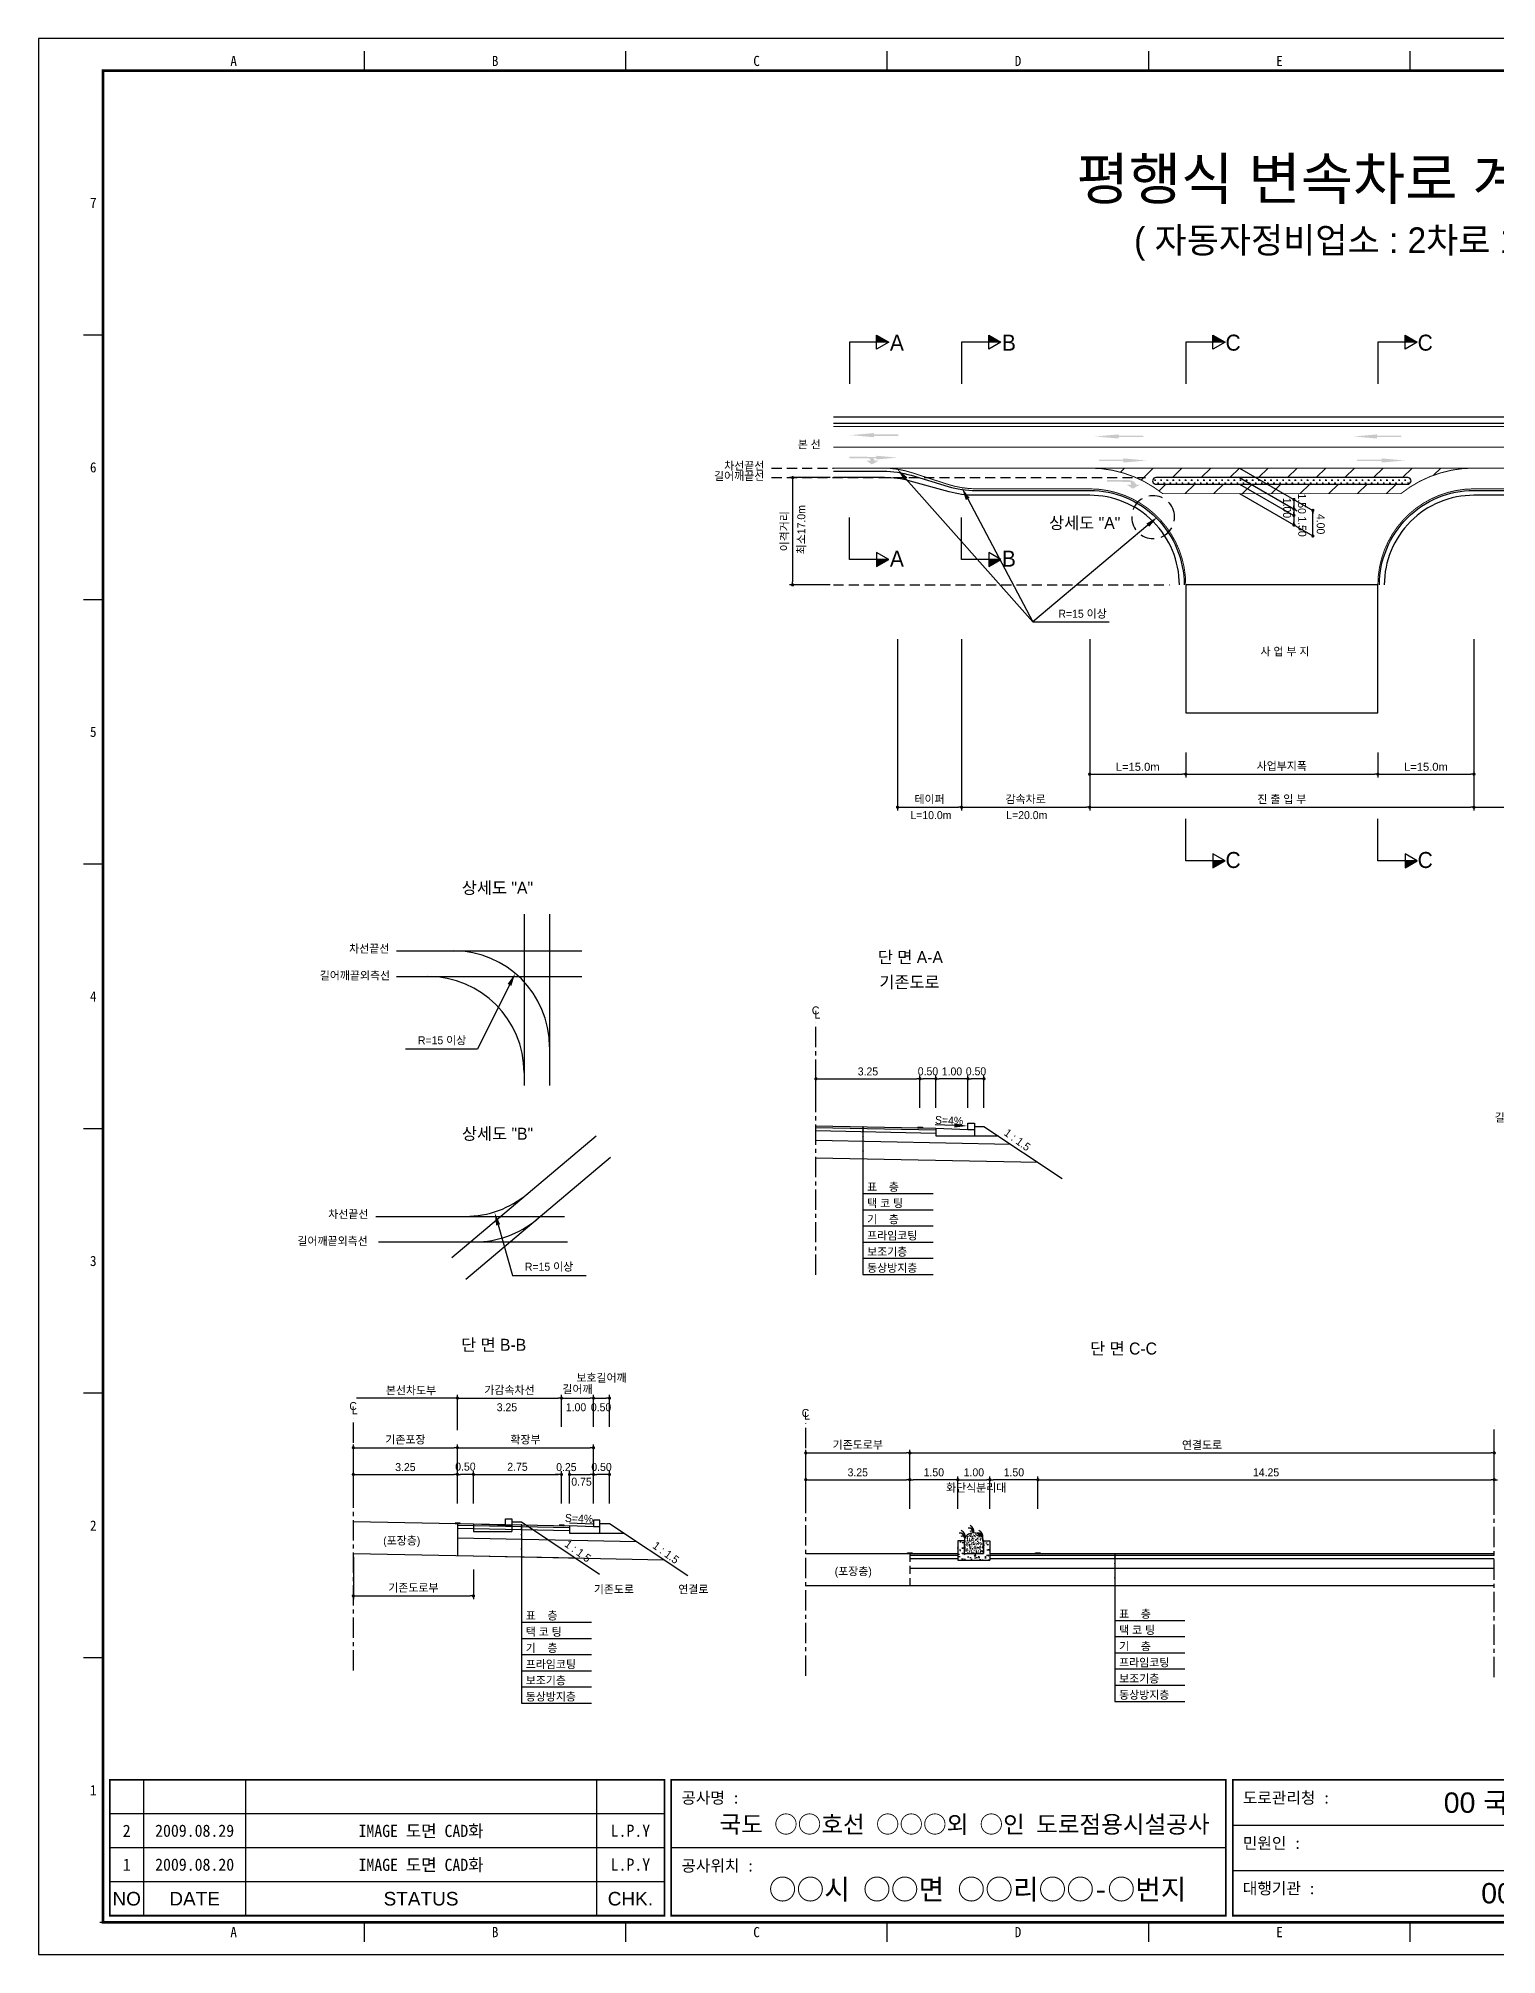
# Model space of a CAD drawing. Header units: millimetres. Extents: x 543 to 966, y -13 to 286.
# Drawn here: x 542.9 to 770.6, y -13.2 to 286.2 of the extents above; entities that cross this region are included whole.
import ezdxf
from ezdxf.enums import TextEntityAlignment as Align

# ---------------------------------------------------------------- set-up
doc = ezdxf.new("R2010")
doc.units = ezdxf.units.MM
doc.linetypes.add('CENTER', pattern=[50.8, 31.75, -6.35, 6.35, -6.35])
doc.linetypes.add('HIDDEN', pattern=[9.525, 6.35, -3.175])
for name, color, linetype in [('CC-GSTR-0004', 4, 'Continuous'), ('CM-LANE-0030', 30, 'Continuous'), ('CZ-DIMT-0002', 7, 'Continuous'), ('CZ-EXST-0002', 1, 'Continuous'), ('CZ-LIN1-0007', 7, 'Continuous'), ('CZ-LIN2-0003', 3, 'Continuous'), ('CZ-LINE-0001', 7, 'Continuous'), ('CZ-TEXT-BOX0', 7, 'Continuous'), ('TITLE', 7, 'Continuous')]:
    doc.layers.add(name, color=color, linetype=linetype)
doc.styles.add('견고딕', font='arial.ttf')
doc.styles.add('돋움', font='')
doc.styles.add('돋음체', font='')
doc.styles.get('돋움').set_extended_font_data('Dotum')
doc.styles.get('돋음체').set_extended_font_data('DotumChe')

# ---------------------------------------------------------------- blocks, each defined once
blk = doc.blocks.new('_Dot')
at = {"color": 0, "linetype": 'ByBlock', "lineweight": -2}
blk.add_line((-0.5, 0), (-1, 0), dxfattribs=at)
at = {"color": 0, "linetype": 'ByBlock', "const_width": 0.5}
blk.add_lwpolyline([(-0.25, 0, 1), (0.25, 0, 1)], format="xyb", close=True, dxfattribs=at)

msp = doc.modelspace()

# ---------------------------------------------------------------- hatches: boundary and pattern name
at = {"layer": 'CM-LANE-0030'}
h = msp.add_hatch(dxfattribs=at)
h.set_pattern_fill('ANSI31', color=256, style=0)
h.set_pattern_definition([(45, (122.767, -11.4532), (-2.245064, 2.245064), [])])
h.paths.add_polyline_path([(767.03, 219.03), (707.03, 219.03, -0.170323), (718.43, 215.03), (755.62, 215.03, -0.170323)])
h.paths.add_polyline_path([(756.71, 217.53, -0.750696), (756.97, 216.61, 0.001926), (756.85, 216.53), (717.2, 216.53, 0.001926), (717.08, 216.61, -0.750696), (717.35, 217.53)], flags=16)
at = {"layer": 'CZ-EXST-0002'}
h = msp.add_hatch(dxfattribs=at)
h.set_pattern_fill('AR-CONC', color=256, scale=0.01, style=0)
h.set_pattern_definition([(50, (-421.6691, 3532.2859), (1.8218467, -0.15939086), [0.1905, -2.0955]), (355, (-421.6691, 3532.2859), (-0.3524283, 1.9105664), [0.1524, -1.6764]), (100.451, (-421.5173, 3532.2726), (1.469425, 1.7511669), [0.1619, -1.7809]), (46.1842, (-421.6691, 3532.794), (2.7107904, -0.4204233), [0.28575, -3.14325]), (96.6356, (-421.4432, 3532.7589), (2.3740423, 2.4742556), [0.24285, -2.67135]), (351.184, (-421.669, 3532.794), (2.374046, 2.4742512), [0.2286, -2.5146]), (21, (-421.4151, 3532.6669), (1.5161488, -1.0226552), [0.1905, -2.0955]), (326, (-421.4151, 3532.6669), (0.6180203, 1.8418797), [0.1524, -1.6764]), (71.4514, (-421.2888, 3532.5817), (2.1341649, 0.8192286), [0.1619, -1.7809]), (37.5, (-421.6691, 3532.2859), (0.03088603, 0.84555039), [0, -1.65608, 0, -1.7018, 0, -1.68275]), (7.5, (-421.6691, 3532.2859), (0.66819663, 1.00180575), [0, -0.97028, 0, -1.61798, 0, -0.64135]), (327.5, (-422.23554, 3532.2859), (1.35590595, -0.05728744), [0, -0.635, 0, -1.9812, 0, -2.6289]), (317.5, (-422.4895, 3532.2859), (1.4812918, 0.2542649), [0, -0.8255, 0, -1.31572, 0, -1.8669])])
h.paths.add_polyline_path([(691.45, 48.44), (691.45, 51.44), (690.45, 51.44), (690.45, 49.44), (687.45, 49.44), (687.45, 51.44), (686.45, 51.44), (686.45, 48.44)])
h = msp.add_hatch(dxfattribs=at)
h.set_pattern_fill('AR-SAND', color=256, scale=0.01, style=0)
h.set_pattern_definition([(37.5, (-421.66912, 3532.2859), (-0.016000313, 0.489413237), [0, -0.38608, 0, -0.4318, 0, -0.41275]), (7.5, (-421.6691, 3532.2859), (0.44952328, 0.7168251), [0, -0.20828, 0, -0.34798, 0, -0.13335]), (327.5, (-421.98154, 3532.2859), (0.79099237, 0.001437185), [0, -0.127, 0, -0.4572, 0, -0.5969]), (317.5, (-421.98154, 3532.2859), (0.76355645, 0.22292932), [0, -0.0635, 0, -0.29972, 0, -0.3429])])
edge = h.paths.add_edge_path()
edge.add_ellipse((688.95, 51.44), major_axis=(-1.5, 0), ratio=0.829212, start_angle=180, end_angle=360)
edge.add_line((687.45, 51.44), (687.45, 49.44))
edge.add_line((687.45, 49.44), (690.45, 49.44))
edge.add_line((690.45, 49.44), (690.45, 51.44))
at = {"layer": 'CZ-LIN1-0007'}
for points in [[(673.33, 224.49), (673.33, 224.28), (677.15, 224.28), (677.15, 224.06), (673.33, 224.06), (673.33, 223.85), (669.68, 224.17)], [(711.56, 224.29), (711.56, 224.07), (715.39, 224.07), (715.39, 223.86), (711.56, 223.86), (711.56, 223.64), (707.91, 223.96)], [(751.89, 224.29), (751.89, 224.07), (755.71, 224.07), (755.71, 223.86), (751.89, 223.86), (751.89, 223.64), (748.24, 223.96)], [(672.6, 220.78, -0.267976), (673.5, 220.17), (674.06, 220.17), (673.02, 219.59), (672.19, 220.17), (672.8, 220.17, 0.504994), (672.53, 220.54), (669.48, 220.56), (669.48, 220.8)], [(673.73, 220.95), (673.73, 220.76), (670.3, 220.76), (670.3, 220.57), (673.73, 220.57), (673.73, 220.37), (677, 220.66)], [(712.29, 220.54), (712.29, 220.32), (708.47, 220.32), (708.47, 220.11), (712.29, 220.11), (712.29, 219.89), (715.94, 220.21)], [(752.61, 220.54), (752.61, 220.32), (748.79, 220.32), (748.79, 220.11), (752.61, 220.11), (752.61, 219.89), (756.26, 220.21)], [(713.27, 217.14, -0.267976), (714.3, 216.45), (714.93, 216.45), (713.75, 215.8), (712.81, 216.44), (713.5, 216.45, 0.504994), (713.19, 216.87), (709.73, 216.89), (709.73, 217.16)], [(680.91, 115.94), (680.91, 116.06), (680.16, 116.08), (680.16, 115.95)], [(608.69, 54.13), (608.69, 54.25), (607.94, 54.27), (607.94, 54.14)], [(624.94, 53.8), (624.94, 53.93), (624.19, 53.94), (624.19, 53.82)], [(679.32, 49.44), (679.32, 49.56), (678.57, 49.56), (678.57, 49.44)], [(699.32, 49.44), (699.32, 49.56), (698.57, 49.56), (698.57, 49.44)]]:
    msp.add_hatch(color=256, dxfattribs=at).paths.add_polyline_path(points)
at = {"layer": 'CZ-LIN2-0003'}
h = msp.add_hatch(dxfattribs=at)
h.set_pattern_fill('CROSS', color=256, scale=0.075, style=0)
h.set_pattern_definition([(0, (122.76706, -11.4532), (0.47625, 0.47625), [0.238125, -0.714375]), (90, (122.88613, -11.57225), (-0.47625, 0.47625), [0.238125, -0.714375])])
h.paths.add_polyline_path([(756.85, 216.53, -0.001926), (756.97, 216.61, 0.750696), (756.71, 217.53), (717.35, 217.53, 0.750696), (717.08, 216.61, -0.001926), (717.2, 216.53)])
at = {"layer": 'CZ-LINE-0001'}
for points in [[(673.77, 239.8), (673.77, 238.7), (675.67, 238.7)], [(691.27, 239.8), (691.27, 238.7), (693.17, 238.7)], [(726.27, 239.8), (726.27, 238.7), (728.17, 238.7)], [(756.27, 239.8), (756.27, 238.7), (758.17, 238.7)], [(675.67, 204.75), (673.77, 204.75), (673.77, 203.65)], [(693.17, 204.75), (691.27, 204.75), (691.27, 203.65)], [(728.17, 157.67), (726.27, 157.67), (726.27, 156.57)], [(758.17, 157.67), (756.27, 157.67), (756.27, 156.57)]]:
    msp.add_hatch(color=256, dxfattribs=at).paths.add_polyline_path(points)

# ---------------------------------------------------------------- linework, layer by layer
at = {"color": 0, "linetype": 'ByBlock', "lineweight": -2}
for p, q in [((738.92, 213.88), (738.92, 213.63)), ((738.92, 212.88), (738.92, 213.13)), ((738.92, 212.38), (738.92, 212.13)), ((738.92, 211.88), (738.92, 212.13)), ((738.92, 210.38), (738.92, 210.63)), ((741.88, 212.17), (741.88, 211.92)), ((741.88, 208.67), (741.88, 208.92)), ((608.06, 73.73), (607.81, 73.73)), ((770.45, 60.99), (770.7, 60.99))]:
    msp.add_line(p, q, dxfattribs=at)
at = {"color": 0, "linetype": 'ByBlock', "const_width": 0.25}
for points in [[(738.92, 214, 1), (738.92, 214.25, 1)], [(738.92, 212.75, 1), (738.92, 212.5, 1)], [(738.92, 212.5, 1), (738.92, 212.75, 1)], [(741.88, 212.29, 1), (741.88, 212.54, 1)], [(738.92, 211.75, 1), (738.92, 211.5, 1)], [(738.92, 210.25, 1), (738.92, 210, 1)], [(741.88, 208.54, 1), (741.88, 208.29, 1)], [(608.19, 73.73, 1), (608.44, 73.73, 1)], [(770.32, 60.99, 1), (770.07, 60.99, 1)]]:
    msp.add_lwpolyline(points, format="xyb", close=True, dxfattribs=at)
at = {"layer": 'CC-GSTR-0004'}
for p, q in [((683.03, 115.89), (683.03, 114.69)), ((683.03, 115.89), (688.03, 115.69)), ((683.03, 114.69), (689.03, 114.69)), ((688.03, 115.69), (688.03, 116.69)), ((688.03, 116.69), (689.03, 116.69)), ((688.03, 115.69), (689.03, 115.69)), ((689.03, 116.69), (689.03, 114.69))]:
    msp.add_line(p, q, dxfattribs=at)
for points in [[(667.03, 227.03), (837.03, 227.03)], [(667.03, 226.03), (837.03, 226.03)], [(630.56, 53.64), (629.56, 53.64), (625.81, 53.79), (625.81, 52.64), (630.56, 52.64), (630.56, 54.64), (629.56, 54.64), (629.56, 53.64)]]:
    msp.add_lwpolyline(points, dxfattribs=at)
for points in [[(667.03, 218.53), (674.82, 218.53, -0.072993), (679.14, 217.9), (679.14, 217.9), (684.92, 216.16), (684.92, 216.16, 0.072993), (689.23, 215.53), (707.03, 215.53, -0.414214), (721.78, 200.78)], [(721.03, 200.78, 0.414214), (707.03, 214.78), (689.05, 214.78, -0.067192), (685.07, 215.32), (678.98, 217, 0.067192), (675, 217.53), (667.03, 217.53)], [(752.28, 200.78, -0.414214), (767.03, 215.53), (805.91, 215.53), (805.91, 215.53, 0.03724), (808.13, 215.7), (825.92, 218.37, -0.03724), (828.15, 218.53), (828.15, 218.53), (837.03, 218.53)], [(837.03, 217.53), (828.05, 217.53), (828.05, 217.53, 0.034174), (826.01, 217.39), (808.04, 214.92), (808.04, 214.92, -0.034174), (806, 214.78), (806, 214.78), (767.03, 214.78, 0.414214), (753.03, 200.78)]]:
    msp.add_lwpolyline(points, format="xyb", dxfattribs=at)
at = {"layer": 'CM-LANE-0030', "const_width": 0.15}
msp.add_lwpolyline([(667.03, 222.28), (837.03, 222.28)], dxfattribs=at)
msp.add_lwpolyline([(755.62, 215.03), (718.43, 215.03, 0.170323), (707.03, 219.03), (767.03, 219.03, 0.170323)], format="xyb", close=True, dxfattribs=at)
at = {"layer": 'CZ-EXST-0002'}
for p, q in [((618.71, 149.35), (618.71, 122.57)), ((622.69, 149.35), (622.69, 122.57)), ((598.81, 143.61), (627.76, 143.61)), ((598.81, 139.6), (627.76, 139.6)), ((607.43, 95.71), (629.98, 114.69)), ((609.63, 92.34), (632.23, 111.37)), ((595.55, 102.13), (625.03, 102.13)), ((595.97, 98.13), (625.51, 98.13)), ((592.06, 54.46), (610.81, 54.09)), ((610.81, 54.09), (615.81, 53.89)), ((610.81, 54.09), (610.81, 52.89)), ((615.81, 54.89), (616.81, 54.89)), ((615.81, 53.89), (615.81, 54.89)), ((616.81, 54.89), (616.81, 52.89)), ((616.81, 54.39), (618.31, 54.39)), ((618.31, 54.39), (630.52, 46.25)), ((610.81, 52.89), (616.81, 52.89)), ((615.81, 53.89), (616.81, 53.89)), ((592.06, 49.46), (626.74, 48.77)), ((662.7, 49.44), (678.95, 49.44)), ((662.7, 44.44), (678.95, 44.44))]:
    msp.add_line(p, q, dxfattribs=at)
at = {"layer": 'CZ-LIN1-0007'}
for p, q in [((680.16, 116.08), (680.91, 116.06)), ((680.16, 115.95), (680.91, 115.94)), ((680.91, 116.06), (680.91, 115.94)), ((607.94, 54.27), (608.69, 54.25)), ((607.94, 54.14), (608.69, 54.13)), ((608.69, 54.25), (608.69, 54.13)), ((624.19, 53.94), (624.94, 53.93)), ((624.94, 53.93), (624.94, 53.8)), ((624.19, 53.82), (624.94, 53.8)), ((678.57, 49.44), (678.57, 49.56)), ((678.57, 49.56), (679.32, 49.56)), ((679.32, 49.44), (678.57, 49.44)), ((679.32, 49.56), (679.32, 49.44)), ((698.57, 49.56), (699.32, 49.56)), ((698.57, 49.44), (698.57, 49.56)), ((699.32, 49.44), (698.57, 49.44)), ((699.32, 49.56), (699.32, 49.44))]:
    msp.add_line(p, q, dxfattribs=at)
at = {"layer": 'CZ-LIN1-0007', "const_width": 0.15}
for points in [[(667.03, 225.53), (837.03, 225.53)], [(690.84, 219.03), (707.03, 219.03)], [(767.03, 219.03), (797.63, 219.03)]]:
    msp.add_lwpolyline(points, dxfattribs=at)
for points in [[(722.03, 200.78, 0.414214), (707.03, 215.78), (689.4, 215.78, -0.07872), (684.77, 216.52), (684.77, 216.52), (679.29, 218.3, 0.07872), (674.65, 219.03), (667.03, 219.03)], [(837.03, 219.03), (828.24, 219.03, 0.040295), (825.83, 218.84), (808.22, 215.98), (808.22, 215.98, -0.040295), (805.82, 215.78), (805.82, 215.78), (767.03, 215.78, 0.414214), (752.03, 200.78)]]:
    msp.add_lwpolyline(points, format="xyb", dxfattribs=at)
at = {"layer": 'CZ-LIN1-0007', "linetype": 'HIDDEN', "const_width": 0.15}
msp.add_lwpolyline([(674.65, 219.03), (690.84, 219.03)], dxfattribs=at)
at = {"layer": 'CZ-LIN2-0003'}
for p, q in [((664.28, 116.27), (683.03, 115.89)), ((664.28, 116.02), (683.03, 115.64)), ((664.28, 115.52), (683.03, 115.14)), ((664.28, 114.02), (694.71, 113.41)), ((689.03, 116.19), (690.53, 116.19)), ((689.03, 114.69), (692.78, 114.69)), ((690.53, 116.19), (702.73, 108.06)), ((664.28, 111.27), (698.96, 110.58)), ((608.31, 54.14), (608.31, 49.14)), ((608.31, 54.14), (625.81, 53.79)), ((630.56, 54.14), (632.06, 54.14)), ((632.06, 54.14), (644.27, 46)), ((608.31, 53.89), (625.81, 53.54)), ((608.31, 53.39), (625.81, 53.04)), ((608.31, 51.89), (636.28, 51.33)), ((630.56, 52.64), (634.31, 52.64)), ((687.45, 51.44), (686.45, 51.44)), ((686.45, 51.44), (686.45, 48.44)), ((687.45, 51.44), (687.45, 49.44)), ((690.45, 51.44), (690.45, 49.44)), ((690.45, 51.44), (691.45, 51.44)), ((691.45, 51.44), (691.45, 48.44)), ((608.31, 49.14), (640.53, 48.49)), ((678.95, 49.44), (686.45, 49.44)), ((678.95, 49.19), (686.45, 49.19)), ((678.95, 48.69), (686.45, 48.69)), ((686.45, 48.44), (691.45, 48.44)), ((687.45, 49.44), (690.45, 49.44)), ((691.45, 49.44), (770.2, 49.44)), ((691.45, 49.19), (770.2, 49.19)), ((691.45, 48.69), (770.2, 48.69)), ((678.95, 47.19), (770.2, 47.19)), ((678.95, 44.44), (770.2, 44.44))]:
    msp.add_line(p, q, dxfattribs=at)
msp.add_lwpolyline([(717.08, 216.61, -0.001926), (717.2, 216.53), (756.85, 216.53, -0.001926), (756.97, 216.61, 0.750696), (756.71, 217.53), (717.35, 217.53, 0.750696)], format="xyb", close=True, dxfattribs=at)
msp.add_lwpolyline([(752.03, 200.78), (722.03, 200.78), (722.03, 180.78), (752.03, 180.78)], close=True, dxfattribs=at)
for centre, radius, start, end in [((607.69, 128.61), 15, 0, 90), ((603.71, 124.6), 15, 0, 90), ((609.58, 117.13), 15, 270, 310.097), ((611.04, 113.13), 15, 270, 310.097), ((686.68, 51.78), 0.88, 7.8639, 92.7752), ((687.14, 51.75), 0.44, 19.771, 124.0366), ((686.58, 52.12), 1, 347.1802, 67.3267), ((688.08, 52.56), 0.88, 7.8639, 92.7752), ((688.54, 52.53), 0.44, 19.771, 124.0366), ((687.97, 52.91), 1, 347.1802, 67.3267), ((689.47, 51.78), 0.88, 7.8639, 92.7752), ((689.93, 51.75), 0.44, 19.771, 124.0366), ((689.36, 52.12), 1, 347.1802, 67.3267)]:
    msp.add_arc(centre, radius, start, end, dxfattribs=at)
msp.add_ellipse((688.95, 51.44), major_axis=(-1.5, 0), ratio=0.829212, start_param=3.141593, end_param=6.283185, dxfattribs=at)
at = {"layer": 'CZ-LINE-0001'}
for p, q in [((673.77, 237.6), (673.77, 239.8)), ((673.77, 239.8), (675.67, 238.7)), ((691.27, 237.6), (691.27, 239.8)), ((691.27, 239.8), (693.17, 238.7)), ((726.27, 237.6), (726.27, 239.8)), ((726.27, 239.8), (728.17, 238.7)), ((756.27, 237.6), (756.27, 239.8)), ((756.27, 239.8), (758.17, 238.7)), ((675.67, 238.7), (669.53, 238.7)), ((669.53, 238.7), (669.53, 232.16)), ((675.67, 238.7), (673.77, 237.6)), ((693.17, 238.7), (687.03, 238.7)), ((687.03, 238.7), (687.03, 232.16)), ((693.17, 238.7), (691.27, 237.6)), ((728.17, 238.7), (722.03, 238.7)), ((722.03, 238.7), (722.03, 232.16)), ((728.17, 238.7), (726.27, 237.6)), ((758.17, 238.7), (752.03, 238.7)), ((752.03, 238.7), (752.03, 232.16)), ((758.17, 238.7), (756.27, 237.6)), ((730.42, 219.03), (741.88, 212.42)), ((666.53, 217.53), (660.15, 217.53)), ((660.65, 217.03), (660.65, 201.28)), ((730.42, 217.53), (739.42, 212.34)), ((730.42, 216.53), (738.92, 211.63)), ((730.42, 215.03), (741.88, 208.42)), ((738.92, 213.63), (738.92, 210.13)), ((669.53, 204.75), (669.53, 211.29)), ((687.03, 204.75), (687.03, 211.29)), ((741.88, 208.42), (741.88, 212.42)), ((675.67, 204.75), (669.53, 204.75)), ((675.67, 204.75), (673.77, 205.85)), ((673.77, 205.85), (673.77, 203.65)), ((673.77, 203.65), (675.67, 204.75)), ((693.17, 204.75), (687.03, 204.75)), ((693.17, 204.75), (691.27, 205.85)), ((691.27, 205.85), (691.27, 203.65)), ((691.27, 203.65), (693.17, 204.75)), ((666.53, 200.78), (660.15, 200.78)), ((698.14, 195.01), (710.08, 195.01)), ((677.03, 192.31), (677.03, 165.54)), ((687.03, 192.31), (687.03, 165.54)), ((687.03, 192.31), (687.03, 165.54)), ((707.03, 192.31), (707.03, 165.54)), ((767.03, 192.31), (767.03, 165.54)), ((707.03, 174.59), (707.03, 165.54)), ((707.03, 174.59), (707.03, 170.71)), ((722.03, 174.59), (722.03, 170.71)), ((722.03, 174.59), (722.03, 170.71)), ((752.03, 174.59), (752.03, 170.71)), ((752.03, 174.59), (752.03, 170.71)), ((767.03, 174.59), (767.03, 170.71)), ((767.03, 174.59), (767.03, 165.54)), ((707.53, 171.21), (721.53, 171.21)), ((722.53, 171.21), (751.53, 171.21)), ((752.53, 171.21), (766.53, 171.21)), ((677.53, 166.04), (686.53, 166.04)), ((687.53, 166.04), (706.53, 166.04)), ((707.53, 166.04), (766.53, 166.04)), ((767.53, 166.04), (806.53, 166.04)), ((722.03, 157.67), (722.03, 164.21)), ((752.03, 157.67), (752.03, 164.21)), ((728.17, 157.67), (726.27, 158.77)), ((726.27, 158.77), (726.27, 156.57)), ((758.17, 157.67), (756.27, 158.77)), ((756.27, 158.77), (756.27, 156.57)), ((728.17, 157.67), (722.03, 157.67)), ((726.27, 156.57), (728.17, 157.67)), ((758.17, 157.67), (752.03, 157.67)), ((756.27, 156.57), (758.17, 157.67)), ((664.28, 119.06), (664.28, 124.12)), ((664.78, 123.62), (680.03, 123.62)), ((680.53, 119.06), (680.53, 124.12)), ((680.53, 119.06), (680.53, 124.12)), ((682.53, 123.62), (681.03, 123.62)), ((683.03, 119.06), (683.03, 124.12)), ((683.03, 119.06), (683.03, 124.12)), ((687.53, 123.62), (683.53, 123.62)), ((688.03, 119.06), (688.03, 124.12)), ((688.03, 121.51), (688.03, 124.12)), ((690.03, 123.62), (688.53, 123.62)), ((690.53, 119.06), (690.53, 124.12)), ((671.63, 116.13), (671.63, 93.05)), ((671.63, 105.71), (682.57, 105.71)), ((671.63, 103.17), (682.57, 103.17)), ((671.63, 100.64), (682.57, 100.64)), ((671.63, 98.11), (682.57, 98.11)), ((671.63, 95.58), (682.57, 95.58)), ((671.63, 93.05), (682.57, 93.05)), ((608.31, 73.73), (592.56, 73.73)), ((608.31, 68.75), (608.31, 74.23)), ((608.31, 69.25), (608.31, 74.23)), ((608.81, 73.73), (624.06, 73.73)), ((624.56, 69.25), (624.56, 74.23)), ((624.56, 69.25), (624.56, 74.23)), ((625.06, 73.73), (629.06, 73.73)), ((629.56, 69.25), (629.56, 74.23)), ((629.56, 69.25), (629.56, 74.23)), ((630.06, 73.73), (631.56, 73.73)), ((632.06, 69.25), (632.06, 74.23)), ((592.06, 62.31), (592.06, 66.48)), ((592.56, 65.98), (607.81, 65.98)), ((608.31, 62.31), (608.31, 66.48)), ((608.31, 62.31), (608.31, 66.48)), ((608.81, 65.98), (629.06, 65.98)), ((629.56, 62.31), (629.56, 66.48)), ((662.7, 61.49), (662.7, 65.66)), ((663.2, 65.16), (678.45, 65.16)), ((678.95, 61.49), (678.95, 65.66)), ((678.95, 61.49), (678.95, 65.66)), ((679.45, 65.16), (769.7, 65.16)), ((770.2, 61.49), (770.2, 65.66)), ((592.06, 57.26), (592.06, 62.31)), ((592.56, 61.81), (607.81, 61.81)), ((608.31, 57.26), (608.31, 62.31)), ((608.31, 57.26), (608.31, 62.31)), ((610.31, 61.81), (608.81, 61.81)), ((610.81, 57.26), (610.81, 62.31)), ((610.81, 57.26), (610.81, 62.31)), ((611.31, 61.81), (624.06, 61.81)), ((624.06, 61.81), (623.56, 61.81)), ((624.56, 57.26), (624.56, 62.31)), ((624.56, 57.26), (624.56, 62.31)), ((625.81, 57.26), (625.81, 62.31)), ((625.81, 57.26), (625.81, 62.31)), ((626.31, 61.81), (626.81, 61.81)), ((626.31, 61.81), (629.06, 61.81)), ((629.56, 59.7), (629.56, 62.31)), ((629.56, 57.26), (629.56, 62.31)), ((631.56, 61.81), (630.06, 61.81)), ((632.06, 57.26), (632.06, 62.31)), ((662.7, 56.44), (662.7, 61.49)), ((663.2, 60.99), (678.45, 60.99)), ((678.95, 56.44), (678.95, 61.49)), ((678.95, 56.44), (678.95, 61.49)), ((685.95, 60.99), (679.45, 60.99)), ((686.45, 56.44), (686.45, 61.49)), ((686.45, 56.44), (686.45, 61.49)), ((686.95, 60.99), (690.95, 60.99)), ((691.45, 56.44), (691.45, 61.49)), ((691.45, 56.44), (691.45, 61.49)), ((698.45, 60.99), (691.95, 60.99)), ((698.95, 56.44), (698.95, 61.49)), ((698.95, 56.44), (698.95, 61.49)), ((699.45, 60.99), (769.7, 60.99)), ((770.2, 56.44), (770.2, 61.49)), ((770.2, 56.44), (770.2, 61.49)), ((618.33, 53.94), (618.33, 26.08)), ((592.06, 48.96), (592.06, 42.34)), ((710.98, 49.44), (710.98, 26.36)), ((610.81, 46.96), (610.81, 42.34)), ((592.56, 42.84), (610.31, 42.84)), ((710.98, 39.01), (721.91, 39.01)), ((618.33, 38.73), (629.26, 38.73)), ((618.33, 36.2), (629.26, 36.2)), ((710.98, 36.48), (721.91, 36.48)), ((618.33, 33.67), (629.26, 33.67)), ((710.98, 33.95), (721.91, 33.95)), ((618.33, 31.14), (629.26, 31.14)), ((710.98, 31.42), (721.91, 31.42)), ((618.33, 28.61), (629.26, 28.61)), ((710.98, 28.89), (721.91, 28.89)), ((618.33, 26.08), (629.26, 26.08)), ((710.98, 26.36), (721.91, 26.36))]:
    msp.add_line(p, q, dxfattribs=at)
at = {"layer": 'CZ-LINE-0001', "linetype": 'HIDDEN', "ltscale": 0.25}
for p, q in [((657.37, 219.03), (667.03, 219.03)), ((657.37, 217.53), (715.76, 217.53)), ((667.03, 200.78), (719.51, 200.78))]:
    msp.add_line(p, q, dxfattribs=at)
at = {"layer": 'CZ-LINE-0001', "linetype": 'HIDDEN', "ltscale": 0.35}
msp.add_line((720.27, 211.75), (720.26, 211.75), dxfattribs=at)
at = {"layer": 'CZ-LINE-0001', "linetype": 'CENTER', "ltscale": 0.1}
for p, q in [((664.28, 92.99), (664.28, 132.37)), ((592.06, 31.18), (592.06, 70.56)), ((662.7, 30.37), (662.7, 69.75)), ((770.2, 30.12), (770.2, 69.5))]:
    msp.add_line(p, q, dxfattribs=at)
at = {"layer": 'CZ-LINE-0001', "linetype": 'HIDDEN', "ltscale": 0.2}
msp.add_line((678.95, 49.44), (678.95, 44.44), dxfattribs=at)
at = {"layer": 'CZ-LINE-0001'}
for points in [[(678.32, 217.35), (698.14, 195.01)], [(687.99, 214.2), (698.14, 195.01)], [(716.1, 210.1), (698.14, 195.01)], [(616.44, 138.29), (611.44, 128.27), (600.2, 128.27)], [(685.9, 116.33), (682.9, 116.45)], [(614.67, 100.79), (616.9, 92.9), (628.4, 92.9)], [(629.46, 54.05), (625.82, 54.19)]]:
    msp.add_lwpolyline(points, dxfattribs=at)
at = {"layer": 'CZ-LINE-0001', "linetype": 'HIDDEN', "ltscale": 0.35}
msp.add_arc((716.94, 211.36), 3.35, 6.7667, 6.749, dxfattribs=at)
at = {"layer": 'CZ-LINE-0001', "linetype": 'ByBlock'}
for centre, start, end in [((671.63, 116.07), 0, 180), ((671.63, 116.07), 0, 180), ((671.63, 116.07), 180, 0), ((671.63, 116.07), 180, 0), ((671.63, 115.87), 0, 180), ((671.63, 115.87), 0, 180), ((671.63, 115.87), 180, 0), ((671.63, 115.87), 180, 0), ((671.63, 115.63), 0, 180), ((671.63, 115.63), 0, 180), ((671.63, 115.63), 180, 0), ((671.63, 115.63), 180, 0), ((671.63, 115.38), 0, 180), ((671.63, 115.38), 0, 180), ((671.63, 115.38), 180, 0), ((671.63, 115.38), 180, 0), ((671.63, 114.58), 0, 180), ((671.63, 114.58), 0, 180), ((671.63, 114.58), 180, 0), ((671.63, 114.58), 180, 0), ((671.63, 112.35), 0, 180), ((671.63, 112.35), 0, 180), ((671.63, 112.35), 180, 0), ((671.63, 112.35), 180, 0), ((710.98, 49.38), 0, 180), ((710.98, 49.38), 0, 180), ((710.98, 49.38), 180, 0), ((710.98, 49.38), 180, 0), ((710.98, 49.18), 0, 180), ((710.98, 49.18), 0, 180), ((710.98, 49.18), 180, 0), ((710.98, 49.18), 180, 0), ((710.98, 48.94), 0, 180), ((710.98, 48.94), 0, 180), ((710.98, 48.94), 180, 0), ((710.98, 48.94), 180, 0), ((710.97, 48.69), 0, 180), ((710.97, 48.69), 0, 180), ((710.97, 48.69), 180, 0), ((710.97, 48.69), 180, 0), ((710.97, 47.89), 0, 180), ((710.97, 47.89), 0, 180), ((710.97, 47.89), 180, 0), ((710.97, 47.89), 180, 0), ((710.97, 45.66), 0, 180), ((710.97, 45.66), 0, 180), ((710.97, 45.66), 180, 0), ((710.97, 45.66), 180, 0)]:
    msp.add_arc(centre, 0.0625, start, end, dxfattribs=at)
at = {"layer": 'CZ-LINE-0001'}
for centre, start, end in [((618.33, 53.88), 0, 180), ((618.33, 53.88), 0, 180), ((618.33, 53.88), 180, 0), ((618.33, 53.88), 180, 0), ((618.33, 53.68), 0, 180), ((618.33, 53.68), 0, 180), ((618.33, 53.68), 180, 0), ((618.33, 53.68), 180, 0), ((618.33, 53.44), 0, 180), ((618.33, 53.44), 0, 180), ((618.33, 53.44), 180, 0), ((618.33, 53.44), 180, 0), ((618.32, 53.19), 0, 180), ((618.32, 53.19), 0, 180), ((618.32, 53.19), 180, 0), ((618.32, 53.19), 180, 0), ((618.32, 52.39), 0, 180), ((618.32, 52.39), 0, 180), ((618.32, 52.39), 180, 0), ((618.32, 52.39), 180, 0), ((618.32, 50.16), 0, 180), ((618.32, 50.16), 0, 180), ((618.32, 50.16), 180, 0), ((618.32, 50.16), 180, 0)]:
    msp.add_arc(centre, 0.0625, start, end, dxfattribs=at)
for points in [[(678.07, 217.13), (677, 218.85), (678.57, 217.57)], [(687.7, 214.04), (687.06, 215.97), (688.29, 214.35)], [(715.89, 210.36), (717.63, 211.39), (716.32, 209.85)], [(616.15, 138.44), (617.34, 140.08), (616.74, 138.14)], [(685.92, 116.67), (687.9, 116.25), (685.89, 116)], [(614.35, 100.7), (614.13, 102.71), (614.99, 100.88)]]:
    msp.add_solid(points, dxfattribs=at)
at = {"layer": 'TITLE', "color": 7, "linetype": 'Continuous'}
for p, q in [((593.78, 281.12), (593.78, 284.15)), ((634.61, 281.12), (634.61, 284.15)), ((675.43, 281.12), (675.43, 284.15)), ((716.26, 281.12), (716.26, 284.15)), ((757.08, 281.12), (757.08, 284.15)), ((552.96, 239.79), (549.93, 239.79)), ((552.96, 198.46), (549.93, 198.46)), ((552.96, 157.14), (549.93, 157.14)), ((552.96, 115.81), (549.93, 115.81)), ((552.96, 74.48), (549.93, 74.48)), ((552.96, 33.15), (549.93, 33.15)), ((593.78, -11.2), (593.78, -8.18)), ((634.61, -11.2), (634.61, -8.18)), ((675.43, -11.2), (675.43, -8.18)), ((716.26, -11.2), (716.26, -8.18)), ((757.08, -11.2), (757.08, -8.18))]:
    msp.add_line(p, q, dxfattribs=at)
at = {"layer": 'TITLE', "ltscale": 150}
for p, q in [((559.32, 14.1), (559.32, -7.12)), ((575.24, 14.1), (575.24, -7.12)), ((630.02, 14.1), (630.02, -7.12)), ((640.63, 8.8), (554.02, 8.8)), ((729.36, 7.03), (815.97, 7.03)), ((640.63, 3.49), (554.02, 3.49)), ((728.3, 3.49), (641.69, 3.49)), ((640.63, -1.81), (554.02, -1.81)), ((729.36, -0.05), (815.97, -0.05))]:
    msp.add_line(p, q, dxfattribs=at)
at = {"layer": 'TITLE'}
msp.add_line((961.32, -8.18), (552.46, -8.18), dxfattribs=at)
msp.add_lwpolyline([(542.88, -13.21), (966.24, -13.21), (966.24, 286.16), (542.88, 286.16)], close=True, dxfattribs=at)
at = {"layer": 'TITLE', "linetype": 'Continuous', "const_width": 0.403}
msp.add_lwpolyline([(552.96, -8.18), (552.96, 281.12), (961.2, 281.12), (961.2, -8.18)], close=True, dxfattribs=at)
at = {"layer": 'TITLE', "ltscale": 150, "const_width": 0.265}
for points in [[(554.02, 14.1), (640.63, 14.1), (640.63, -7.12), (554.02, -7.12)], [(641.69, 14.1), (728.3, 14.1), (728.3, -7.12), (641.69, -7.12)], [(815.97, -7.12), (729.36, -7.12), (729.36, 14.1), (815.97, 14.1)]]:
    msp.add_lwpolyline(points, close=True, dxfattribs=at)

# ---------------------------------------------------------------- block references
at = {"layer": 'CZ-LINE-0001', "xscale": 0.5, "yscale": 0.5, "zscale": 0.5}
for p, rotation in [((660.65, 217.53), 90), ((660.65, 200.78), 270), ((707.03, 171.21), 180), ((722.03, 171.21), 180), ((752.03, 171.21), 180), ((677.03, 166.04), 180), ((687.03, 166.04), 180), ((707.03, 166.04), 180), ((767.03, 166.04), 180), ((664.28, 123.62), 180), ((680.53, 123.62), 180), ((683.03, 123.62), 180), ((688.03, 123.62), 180), ((608.31, 73.73), 180), ((624.56, 73.73), 180), ((629.56, 73.73), 180), ((592.06, 65.98), 180), ((608.31, 65.98), 180), ((662.7, 65.16), 180), ((678.95, 65.16), 180), ((592.06, 61.81), 180), ((608.31, 61.81), 180), ((610.81, 61.81), 180), ((625.81, 61.81), 180), ((625.81, 61.81), 180), ((629.56, 61.81), 180), ((662.7, 60.99), 180), ((678.95, 60.99), 180), ((686.45, 60.99), 180), ((691.45, 60.99), 180), ((698.95, 60.99), 180), ((592.06, 42.84), 180)]:
    msp.add_blockref('_Dot', p, dxfattribs=dict(at, rotation=rotation))
for p in [(722.03, 171.21), (752.03, 171.21), (767.03, 171.21), (687.03, 166.04), (707.03, 166.04), (767.03, 166.04), (680.53, 123.62), (683.03, 123.62), (688.03, 123.62), (690.53, 123.62), (624.56, 73.73), (629.56, 73.73), (632.06, 73.73), (608.31, 65.98), (629.56, 65.98), (678.95, 65.16), (770.2, 65.16), (608.31, 61.81), (610.81, 61.81), (624.56, 61.81), (624.56, 61.81), (629.56, 61.81), (632.06, 61.81), (678.95, 60.99), (686.45, 60.99), (691.45, 60.99), (698.95, 60.99), (770.2, 60.99), (610.81, 42.84)]:
    msp.add_blockref('_Dot', p, dxfattribs=at)

# ---------------------------------------------------------------- texts
at = {"layer": 'CZ-DIMT-0002', "style": '돋움'}
for s, height, p in [('A', 2.5, (676.93, 238.62)), ('B', 2.5, (694.42, 238.62)), ('C', 2.5, (729.42, 238.62)), ('C', 2.5, (759.42, 238.62)), ('본 선', 1.25, (663.25, 222.72)), ('길어깨끝선', 1.25, (652.3, 217.77)), ('차선끝선', 1.25, (653.09, 219.37)), ('상세도 "A"', 1.875, (706.25, 210.46)), ('A', 2.5, (676.93, 204.88)), ('B', 2.5, (694.42, 204.88)), ('R=15 이상', 1.25, (705.92, 196.27)), ('사 업 부 지', 1.25, (737.52, 190.37)), ('L=10.0m', 1.25, (682.24, 164.81)), ('L=20.0m', 1.25, (697.21, 164.81)), ('C', 2.5, (729.42, 157.8)), ('C', 2.5, (759.42, 157.8)), ('차선끝선', 1.25, (594.54, 143.95)), ('길어깨끝외측선', 1.25, (592.31, 139.75)), ('C', 1.25, (664.24, 134.3)), ('L', 1.25, (664.5, 133.64)), ('R=15 이상', 1.25, (605.92, 129.63)), ('차선끝선', 1.25, (591.28, 102.47)), ('길어깨끝외측선', 1.25, (588.82, 98.28)), ('R=15 이상', 1.25, (622.62, 94.26)), ('C', 1.25, (592.03, 72.49)), ('L', 1.25, (592.29, 71.83)), ('C', 1.25, (662.66, 71.41)), ('L', 1.25, (662.92, 71.01))]:
    msp.add_text(s, height=height, dxfattribs=at).set_placement(p, align=Align.MIDDLE_CENTER)
msp.add_text('최소17.0m', height=1.25, rotation=90, dxfattribs=at).set_placement((662.63, 205.56))
for s, rotation, p in [('S=4%', 357.7094, (685.08, 117.12)), ('1 : 1.5', 323.8881, (695.74, 114.08)), ('S=4%', 357.7094, (627.3, 54.93)), ('1 : 1.5', 323.8881, (627.12, 49.84)), ('1 : 1.5', 323.8881, (640.87, 49.59))]:
    msp.add_text(s, height=1.25, rotation=rotation, dxfattribs=at).set_placement(p, align=Align.MIDDLE_CENTER)
for s, p in [('길어깨외측선', (770.28, 116.95)), ('표    층', (672.28, 106.1)), ('택 코 팅', (672.28, 103.56)), ('기    층', (672.28, 101.03)), ('프라임코팅', (672.28, 98.5)), ('보조기층', (672.28, 95.97)), ('동상방지층', (672.28, 93.44)), ('3.25', (614.45, 71.68)), ('1.00', (625.24, 71.68)), ('0.50', (629.15, 71.68)), ('화단식분리대', (684.6, 59.11)), ('(포장층)', (596.72, 50.84)), ('(포장층)', (667.22, 46.06)), ('기존도로', (629.61, 43.24)), ('연결로', (642.8, 43.24)), ('표    층', (618.98, 39.12)), ('표    층', (711.63, 39.4)), ('택 코 팅', (618.98, 36.59)), ('택 코 팅', (711.63, 36.87)), ('프라임코팅', (618.98, 31.53)), ('기    층', (618.98, 34.06)), ('프라임코팅', (711.63, 31.81)), ('기    층', (711.63, 34.34)), ('보조기층', (618.98, 29)), ('보조기층', (711.63, 29.28)), ('동상방지층', (618.98, 26.47)), ('동상방지층', (711.63, 26.75))]:
    msp.add_text(s, height=1.25, dxfattribs=at).set_placement(p)
at = {"layer": 'CZ-DIMT-0002', "char_height": 1.25, "attachment_point": 5, "rotation": 270, "style": '돋움'}
for s, insert in [('1.00', (737.84, 212.8)), ('1.50', (740.17, 213.46)), ('1.50', (740.21, 209.89)), ('4.00', (743.1, 210.27))]:
    msp.add_mtext(s, dxfattribs=dict(at, insert=insert))
at = {"layer": 'CZ-DIMT-0002', "insert": (601.07, 74.87), "char_height": 1.25, "attachment_point": 5, "style": '돋움'}
msp.add_mtext('본선차도부', dxfattribs=at)
at = {"layer": 'CZ-LINE-0001', "insert": (659.45, 209.16), "char_height": 1.25, "attachment_point": 5, "rotation": 90, "style": '돋움'}
msp.add_mtext('\\A1;이격거리', dxfattribs=at)
at = {"layer": 'CZ-LINE-0001', "char_height": 1.25, "attachment_point": 5, "style": '돋움'}
for s, insert in [('\\A1;{\\fArial|b0|i0|c0|p32;L=15.0m}', (714.53, 172.35)), ('\\A1;사업부지폭', (737.03, 172.41)), ('\\A1;{\\fArial|b0|i0|c0|p32;L=15.0m}', (759.53, 172.35)), ('\\A1;테이퍼', (682.03, 167.23)), ('\\A1;감속차로', (697.03, 167.24)), ('\\A1;진 출 입 부', (737.03, 167.23)), ('\\A1;3.25', (672.41, 124.76)), ('\\A1;0.50', (681.78, 124.78)), ('\\A1;1.00', (685.53, 124.76)), ('\\A1;0.50', (689.28, 124.78)), ('\\A1;가감속차선', (616.44, 74.93)), ('\\A1;길어깨', (627.06, 75.05)), ('\\A1;보호길어깨', (630.81, 76.84)), ('\\A1;기존포장', (600.19, 67.18)), ('\\A1;확장부', (618.94, 67.18)), ('\\A1;기존도로부', (670.82, 66.36)), ('\\A1;연결도로', (724.57, 66.35)), ('\\A1;3.25', (600.19, 62.95)), ('\\A1;0.50', (609.56, 63.02)), ('\\A1;2.75', (617.69, 62.99)), ('\\A1;0.25', (625.32, 62.95)), ('\\A1;0.50', (630.81, 62.97)), ('\\A1;0.75', (627.69, 60.67)), ('\\A1;3.25', (670.82, 62.13)), ('\\A1;1.50', (682.7, 62.13)), ('\\A1;1.00', (688.95, 62.13)), ('\\A1;1.50', (695.2, 62.13)), ('\\A1;14.25', (734.57, 62.13)), ('\\A1;기존도로부', (601.44, 44.04))]:
    msp.add_mtext(s, dxfattribs=dict(at, insert=insert))
at = {"layer": 'CZ-TEXT-BOX0', "style": '돋움'}
for s, p in [('상세도 "A"', (614.56, 153.46)), ('단 면 A-A', (679.04, 142.62)), ('기존도로', (678.9, 138.72)), ('상세도 "B"', (614.57, 115.04)), ('단 면 B-B', (613.97, 82.06)), ('단 면 C-C', (712.32, 81.48))]:
    msp.add_text(s, height=1.875, dxfattribs=at).set_placement(p, align=Align.MIDDLE_CENTER)
at = {"layer": 'TITLE', "color": 3, "linetype": 'Continuous', "style": '돋음체'}
for s, p in [('A', (573.37, 282.63)), ('B', (614.2, 282.63)), ('C', (655.02, 282.63)), ('D', (695.84, 282.63)), ('E', (736.67, 282.63)), ('7', (551.45, 260.46)), ('6', (551.45, 219.13)), ('5', (551.45, 177.81)), ('4', (551.45, 136.48)), ('3', (551.45, 95.15)), ('2', (551.45, 53.82)), ('1', (551.45, 12.49)), ('A', (573.37, -9.69)), ('B', (614.2, -9.69)), ('C', (655.02, -9.69)), ('D', (695.84, -9.69)), ('E', (736.67, -9.69))]:
    msp.add_text(s, height=1.59, dxfattribs=at).set_placement(p, align=Align.MIDDLE)
at = {"layer": 'TITLE', "style": '돋움'}
for s, height, p in [('평행식 변속차로 계획평면도', 6.5, (756.29, 264.24)), ('( 자동자정비업소 : 2차로 1개소 연결 )', 4, (756.34, 254.62))]:
    msp.add_text(s, height=height, dxfattribs=at).set_placement(p, align=Align.MIDDLE_CENTER)
at = {"layer": 'TITLE', "style": '돋음체'}
for s, p in [('공사명 : ', (643.28, 10.39)), ('도로관리청 :', (730.95, 10.39)), ('민원인 :', (730.95, 3.31)), ('공사위치 :', (643.28, -0.22)), ('대행기관 :', (730.95, -3.76))]:
    msp.add_text(s, height=1.804, dxfattribs=at).set_placement(p)
at = {"layer": 'TITLE', "color": 7, "linetype": 'Continuous'}
for s, height, style, p in [('00 국토 관리 사무소', 3.1832, '견고딕', (780.62, 10.57)), ('국도 ○○호선 ○○○외 ○인 도로점용시설공사', 2.7, '돋음체', (687.5, 7.18)), ('○○시 ○○면 ○○리○○-○번지', 3.1832, '돋음체', (689.52, -2.98)), ('00엔지니어링', 3.183, '견고딕', (780.62, -3.58))]:
    msp.add_text(s, height=height, dxfattribs=dict(at, style=style)).set_placement(p, align=Align.MIDDLE)
at = {"layer": 'TITLE', "color": 1, "linetype": 'Continuous', "style": '돋음체'}
msp.add_text('2', height=1.91, dxfattribs=at).set_placement((556.67, 6.14), align=Align.MIDDLE)
at = {"layer": 'TITLE', "linetype": 'Continuous'}
for s, height, style, p in [('2009.08.29', 1.91, '돋음체', (567.28, 6.14)), ('L.P.Y', 1.91, '돋음체', (635.32, 6.14)), ('1', 1.91, '돋음체', (556.67, 0.84)), ('2009.08.20', 1.91, '돋음체', (567.28, 0.84)), ('L.P.Y', 1.91, '돋음체', (635.32, 0.84)), ('NO', 2.122, '견고딕', (556.67, -4.47)), ('DATE', 2.122, '견고딕', (567.28, -4.47)), ('STATUS', 2.122, '견고딕', (602.63, -4.47)), ('CHK.', 2.122, '견고딕', (635.32, -4.47))]:
    msp.add_text(s, height=height, dxfattribs=dict(at, style=style)).set_placement(p, align=Align.MIDDLE)
at = {"layer": 'TITLE', "style": '돋음체'}
for p in [(602.63, 6.14), (602.63, 0.84)]:
    msp.add_text('IMAGE 도면 CAD화', height=1.9099, dxfattribs=at).set_placement(p, align=Align.MIDDLE)

doc.saveas('drawing.dxf')
